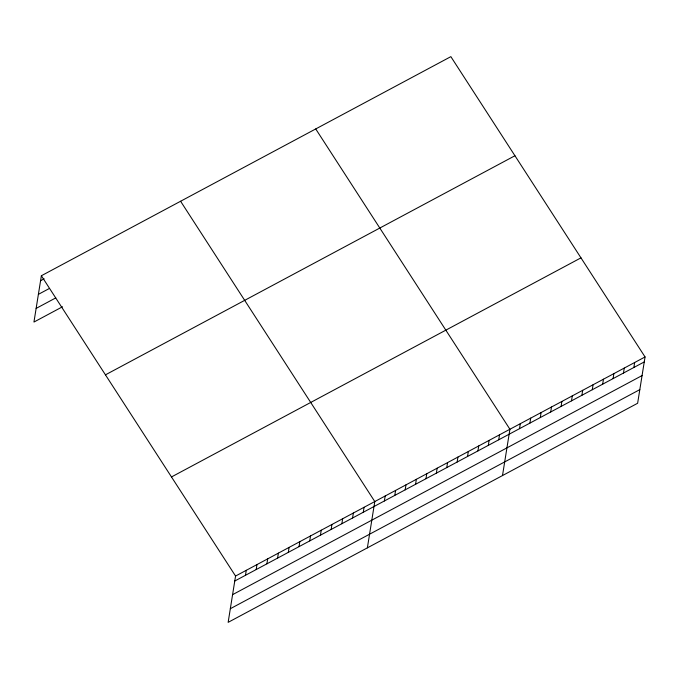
<?xml version="1.0" encoding="UTF-8"?>
<svg xmlns="http://www.w3.org/2000/svg" width="679" height="679" viewBox="0 0 679 679"><rect width="100%" height="100%" fill="white"/><g stroke="black" fill="none" stroke-linecap="round" stroke-linejoin="round"><path stroke-width="1.02" d="M41.368 275.742L235.562 576.047L228.144 622.354L637.632 403.258L645.05 356.95L450.856 56.646L41.368 275.742L33.95 322.05L62.51 306.764M245.475 575.291L246.273 570.318M256.187 569.562L256.985 564.589M266.889 563.833L267.687 558.859M277.601 558.104L278.398 553.122M288.312 552.375L289.11 547.393M299.023 546.637L299.821 541.664M309.734 540.908L310.532 535.935M320.446 535.179L321.235 530.206M331.148 529.45L331.946 524.477M341.86 523.721L342.657 518.748M352.571 517.992L353.369 513.018M363.282 512.263L364.08 507.281M367.373 547.86L374.791 501.552L180.597 201.247M384.382 500.966L385.18 495.993M394.779 495.407L395.577 490.433M405.176 489.848L405.974 484.874M415.573 484.28L416.363 479.306M425.962 478.72L426.76 473.747M436.359 473.161L437.157 468.187M446.757 467.602L447.554 462.62M457.145 462.034L457.943 457.06M467.542 456.475L468.34 451.501M477.94 450.915L478.737 445.942M488.328 445.356L489.126 440.374M498.726 439.788L499.523 434.815M502.502 475.563L509.921 429.255L315.727 128.951M519.52 428.67L520.309 423.696M529.909 423.11L530.706 418.128M540.306 417.543L541.104 412.569M550.703 411.983L551.501 407.01M561.092 406.424L561.889 401.45M571.489 400.865L572.287 395.882M581.886 395.297L582.684 390.323M592.283 389.738L593.073 384.764M602.672 384.178L603.47 379.196M613.069 378.61L613.867 373.637M623.466 373.051L624.264 368.077M633.855 367.492L634.653 362.518M40.57 280.716L44.143 278.806M38.389 294.355L49.092 288.626M36.131 308.41L55.771 297.903M105.449 374.842L514.937 155.746M171.481 476.947L580.969 257.85M235.562 576.047L645.05 356.95M234.764 581.02L644.252 361.932M232.583 594.66L642.071 375.572M230.325 608.715L639.822 389.619"/></g></svg>
